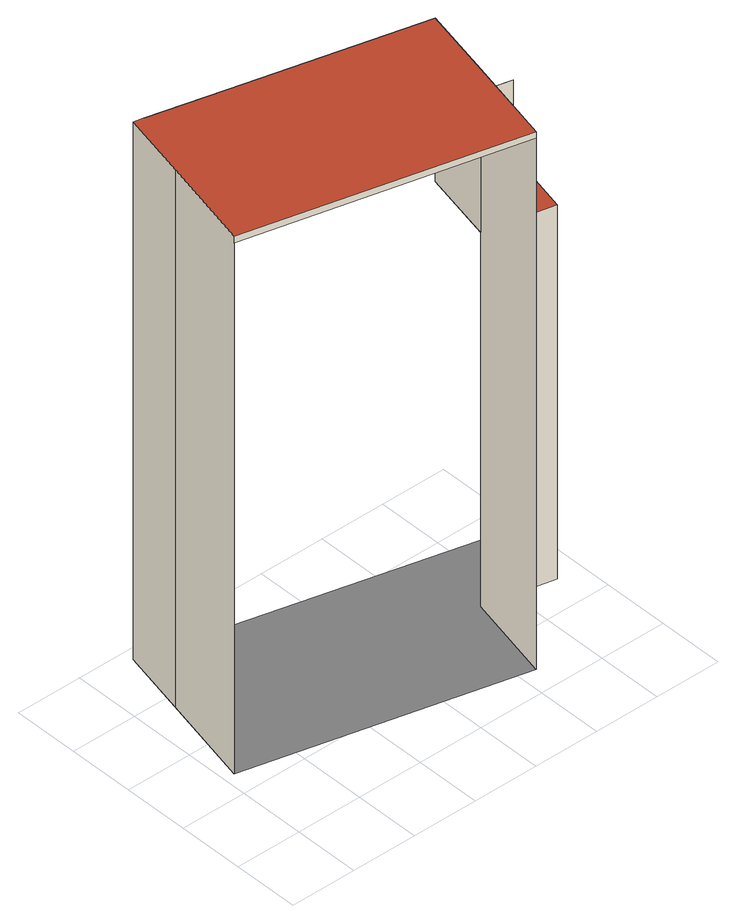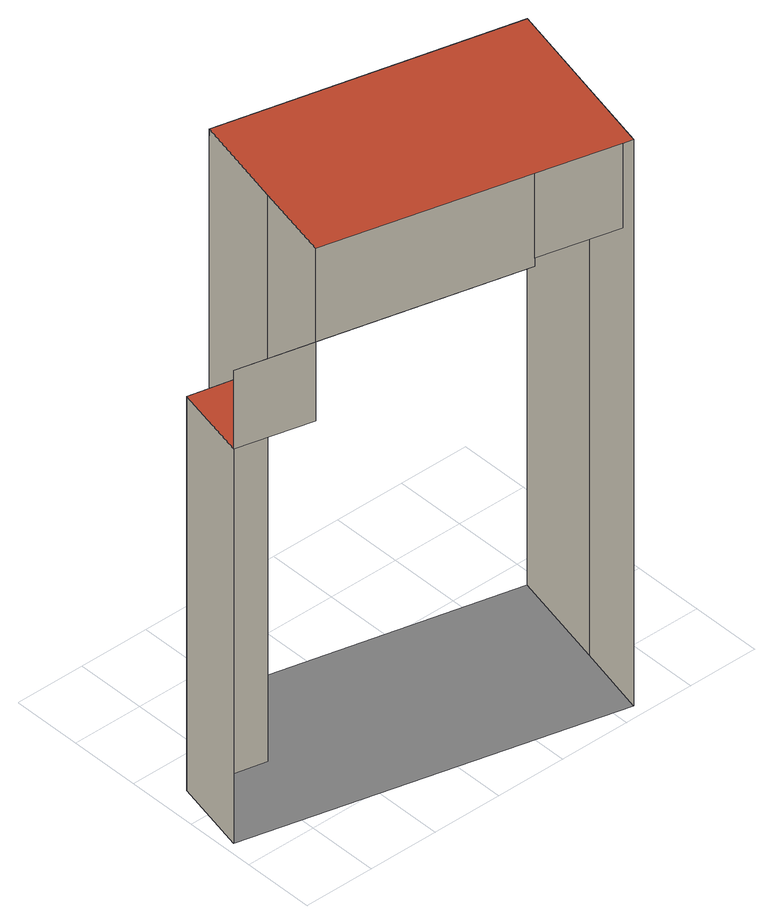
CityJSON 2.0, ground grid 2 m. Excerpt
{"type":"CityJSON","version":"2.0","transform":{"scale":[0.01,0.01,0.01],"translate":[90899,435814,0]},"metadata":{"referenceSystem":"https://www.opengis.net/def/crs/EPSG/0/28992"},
"CityObjects":{
"building1":{"type":"Building","attributes":{"TerrainHeight":0.84,"bron_tex":"UltraCAM-X 10cm juni 2008","voll_tex":"complete","bron_geo":"Lidar 15-30 punten - nov. 2008","status":"1"},"geometry":[{"type":"MultiSurface","lod":"2.2","boundaries":[[[0,1,2,3,4,5,6,7]],[[8,9,10]],[[11,12,13,14]],[[15,16,17,18,19,20]],[[1,0,21,20]],[[0,7,15,21]],[[6,5,22,23]],[[5,4,8,10]],[[4,3,11,14]],[[3,2,19,18]],[[2,1,24,25]],[[13,12,17,16]],[[12,11,18,17]],[[9,8,14,13]]],"semantics":{"surfaces":[{"type":"RoofSurface"},{"type":"GroundSurface"},{"type":"WallSurface"}],"values":[0,0,0,1,2,2,2,2,2,2,2,2,2,2]}}]}
},
"vertices":[
[99,557,1698],[33,271,1698],[852,76,1698],[913,347,1698],[962,567,1698],[400,703,1698],[175,758,1698],[147,765,1698],[962,567,1418],[1173,516,1418],[400,703,1419],[913,347,1182],[1124,300,1182],[1173,516,1182],[962,567,1182],[147,765,0],[1173,516,0],[1124,300,0],[913,347,0],[852,76,0],[33,271,0],[99,557,0],[400,703,1444],[175,758,1444],[33,271,1678],[852,76,1678]
]}
